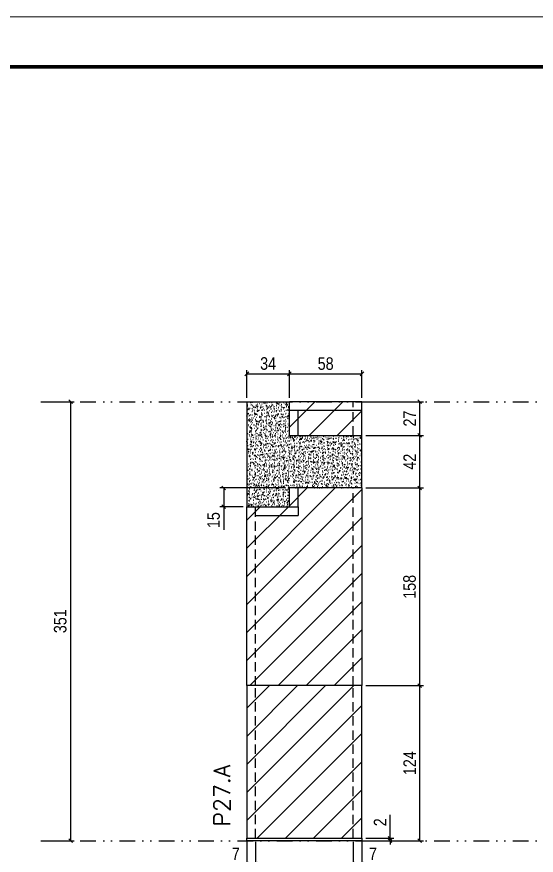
# Model space of a CAD drawing. Extents: x 28748 to 35002, y 14885 to 43501.
# Drawn here: x 29164 to 29579, y 39385 to 40055 of the extents above; entities that cross this region are included whole.
import ezdxf

# ---------------------------------------------------------------- set-up
doc = ezdxf.new("R2010")
doc.units = 0
for name, pattern in [('DASHED', [0.75, 0.5, -0.25]), ('DIVIDE2', [0.625, 0.25, -0.125, 0, -0.125, 0, -0.125]), ('HIDDEN', [0.375, 0.25, -0.125])]:
    doc.linetypes.add(name, pattern=pattern)
for name, color, linetype in [('COTA', 241, 'Continuous'), ('Nível', 160, 'Continuous'), ('Painéis', 200, 'Continuous'), ('SARR_2.2x7', 40, 'Continuous'), ('Sarrafo de Pressão', 42, 'HIDDEN')]:
    doc.layers.add(name, color=color, linetype=linetype)
for name, color, linetype, lineweight in [('Folhas', 255, 'Continuous', 9), ('Hachura', 251, 'Continuous', 9), ('SARRAFO DE PRESSAO', 251, 'DASHED', 9), ('Texto Seção', 7, 'Continuous', 15)]:
    doc.layers.add(name, color=color, linetype=linetype, lineweight=lineweight)
doc.styles.add('COTA TECNICA', font='techl___.ttf', dxfattribs={"height": 10})
doc.styles.add('COTA TECNICA-50', font='techl___.ttf', dxfattribs={"height": 10})
doc.styles.add('REGUA-120', font='ROMANS.shx', dxfattribs={"height": 15})
doc.dimstyles.new('COTA PAINEL-50', dxfattribs={"dimtxt": 10, "dimasz": 3, "dimexe": 3, "dimexo": 3, "dimgap": 3, "dimtad": 1, "dimdec": 1, "dimzin": 12, "dimdsep": 46, "dimtxsty": 'COTA TECNICA-50', "dimblk1": 'OBLIQUE', "dimblk2": 'OBLIQUE', "dimsah": 1, "dimcen": 0.9, "dimclrd": 4, "dimclre": 4, "dimclrt": 240, "dimadec": 1, "dimazin": 3, "dimtfac": 1, "dimtdec": 1, "dimtmove": 0, "dimatfit": 3, "dimfxl": 1, "dimtolj": 1, "dimtzin": 12, "dimarcsym": 0})
doc.dimstyles.new('PAINEL', dxfattribs={"dimtxt": 10, "dimasz": 3, "dimexe": 3, "dimexo": 3, "dimgap": 3, "dimtad": 1, "dimdec": 1, "dimzin": 12, "dimdsep": 46, "dimtxsty": 'COTA TECNICA', "dimblk1": 'OBLIQUE', "dimblk2": 'OBLIQUE', "dimsah": 1, "dimcen": 0.9, "dimclrd": 4, "dimclre": 4, "dimclrt": 240, "dimadec": 1, "dimazin": 3, "dimtfac": 1, "dimtdec": 1, "dimtmove": 0, "dimatfit": 3, "dimfxl": 1, "dimtolj": 1, "dimtzin": 12, "dimarcsym": 0})

# ---------------------------------------------------------------- blocks, each defined once
blk = doc.blocks.new('9999999999')
at = {"layer": 'Folhas'}
blk.add_lwpolyline([(98138.98, 34190.21), (99623.98, 34190.21), (99623.98, 35240.21), (98138.98, 35240.21)], close=True, dxfattribs=at)
at = {"layer": 'Folhas', "color": 30, "const_width": 3}
blk.add_lwpolyline([(98213.98, 34230.21), (99583.98, 34230.21), (99583.98, 35200.21), (98213.98, 35200.21)], close=True, dxfattribs=at)
blk = doc.blocks.new('_Oblique')
at = {"color": 0, "linetype": 'ByBlock', "lineweight": -2}
blk.add_line((-0.5, -0.5), (0.5, 0.5), dxfattribs=at)
blk = doc.blocks.new('*D1474')
at = {"layer": 'COTA', "color": 4, "linetype": 'ByBlock', "lineweight": -2, "transparency": 16777216}
for p, q in [((29186, 39747.3), (29209.72, 39747.3)), ((29206.72, 39747.3), (29206.72, 39396.3)), ((29186, 39396.3), (29209.72, 39396.3))]:
    blk.add_line(p, q, dxfattribs=at)
at = {"layer": 'Defpoints', "color": 0, "linetype": 'ByBlock', "transparency": 16777216}
for p in [(29183, 39747.3), (29183, 39396.3), (29206.72, 39396.3)]:
    blk.add_point(p, dxfattribs=at)
at = {"layer": 'COTA', "color": 4, "linetype": 'ByBlock', "lineweight": -2, "transparency": 16777216, "xscale": 3, "yscale": 3, "zscale": 3}
for p, rotation in [((29206.72, 39747.3), 90), ((29206.72, 39396.3), 270)]:
    blk.add_blockref('_Oblique', p, dxfattribs=dict(at, rotation=rotation))
at = {"layer": 'COTA', "color": 240, "linetype": 'ByBlock', "transparency": 16777216, "insert": (29198.5, 39571.8), "char_height": 10, "attachment_point": 5, "rotation": 90, "style": 'COTA TECNICA'}
blk.add_mtext('\\A1;351', dxfattribs=at)
blk = doc.blocks.new('*D167')
at = {"layer": 'COTA', "color": 4, "lineweight": -2, "transparency": 16777216}
for p, q in [((29347.7, 39395.3), (29347.7, 39341.13)), ((29439.7, 39395.3), (29439.7, 39341.13)), ((29347.7, 39344.13), (29439.7, 39344.13))]:
    blk.add_line(p, q, dxfattribs=at)
at = {"layer": 'Defpoints', "color": 0, "transparency": 16777216}
for p in [(29347.7, 39398.3), (29439.7, 39398.3), (29439.7, 39344.13)]:
    blk.add_point(p, dxfattribs=at)
at = {"layer": 'COTA', "color": 4, "lineweight": -2, "transparency": 16777216, "xscale": 3, "yscale": 3, "zscale": 3, "rotation": 180}
blk.add_blockref('_Oblique', (29347.7, 39344.13), dxfattribs=at)
at = {"layer": 'COTA', "color": 4, "lineweight": -2, "transparency": 16777216, "xscale": 3, "yscale": 3, "zscale": 3}
blk.add_blockref('_Oblique', (29439.7, 39344.13), dxfattribs=at)
at = {"layer": 'COTA', "color": 240, "transparency": 16777216, "insert": (29393.7, 39352.21), "char_height": 10, "attachment_point": 5, "style": 'COTA TECNICA'}
blk.add_mtext('\\A1;92', dxfattribs=at)
blk = doc.blocks.new('*D168')
at = {"layer": 'COTA', "color": 4, "lineweight": -2, "transparency": 16777216}
for p, q in [((29442.7, 39720.3), (29488.94, 39720.3)), ((29485.94, 39678.3), (29485.94, 39720.3)), ((29442.7, 39678.3), (29488.94, 39678.3))]:
    blk.add_line(p, q, dxfattribs=at)
at = {"layer": 'Defpoints', "color": 0, "transparency": 16777216}
for p in [(29439.7, 39720.3), (29485.94, 39720.3), (29439.7, 39678.3)]:
    blk.add_point(p, dxfattribs=at)
at = {"layer": 'COTA', "color": 4, "lineweight": -2, "transparency": 16777216, "xscale": 3, "yscale": 3, "zscale": 3}
for p, rotation in [((29485.94, 39720.3), 90), ((29485.94, 39678.3), 270)]:
    blk.add_blockref('_Oblique', p, dxfattribs=dict(at, rotation=rotation))
at = {"layer": 'COTA', "color": 240, "transparency": 16777216, "insert": (29477.87, 39699.3), "char_height": 10, "attachment_point": 5, "rotation": 90, "style": 'COTA TECNICA'}
blk.add_mtext('\\A1;42', dxfattribs=at)
blk = doc.blocks.new('*D169')
at = {"layer": 'COTA', "color": 4, "lineweight": -2, "transparency": 16777216}
for p, q in [((29442.7, 39520.3), (29488.94, 39520.3)), ((29485.94, 39396.3), (29485.94, 39520.3)), ((29442.7, 39396.3), (29488.94, 39396.3))]:
    blk.add_line(p, q, dxfattribs=at)
at = {"layer": 'Defpoints', "color": 0, "transparency": 16777216}
for p in [(29439.7, 39520.3), (29485.94, 39520.3), (29439.7, 39396.3)]:
    blk.add_point(p, dxfattribs=at)
at = {"layer": 'COTA', "color": 4, "lineweight": -2, "transparency": 16777216, "xscale": 3, "yscale": 3, "zscale": 3}
for p, rotation in [((29485.94, 39520.3), 90), ((29485.94, 39396.3), 270)]:
    blk.add_blockref('_Oblique', p, dxfattribs=dict(at, rotation=rotation))
at = {"layer": 'COTA', "color": 240, "transparency": 16777216, "insert": (29477.87, 39458.3), "char_height": 10, "attachment_point": 5, "rotation": 90, "style": 'COTA TECNICA-50'}
blk.add_mtext('\\A1;124', dxfattribs=at)
blk = doc.blocks.new('*D170')
at = {"layer": 'COTA', "color": 4, "lineweight": -2, "transparency": 16777216}
for p, q in [((29462.23, 39398.3), (29462.23, 39417.1)), ((29442.7, 39398.3), (29465.23, 39398.3)), ((29442.7, 39396.3), (29465.23, 39396.3)), ((29462.23, 39396.3), (29462.23, 39398.3)), ((29462.23, 39396.3), (29462.23, 39393.3))]:
    blk.add_line(p, q, dxfattribs=at)
at = {"layer": 'Defpoints', "color": 0, "transparency": 16777216}
for p in [(29439.7, 39398.3), (29439.7, 39396.3), (29462.23, 39396.3)]:
    blk.add_point(p, dxfattribs=at)
at = {"layer": 'COTA', "color": 4, "lineweight": -2, "transparency": 16777216, "xscale": 3, "yscale": 3, "zscale": 3}
for p, rotation in [((29462.23, 39398.3), 270), ((29462.23, 39396.3), 90)]:
    blk.add_blockref('_Oblique', p, dxfattribs=dict(at, rotation=rotation))
at = {"layer": 'COTA', "color": 240, "transparency": 16777216, "insert": (29454.23, 39411.05), "char_height": 10, "attachment_point": 5, "rotation": 90, "style": 'COTA TECNICA-50'}
blk.add_mtext('\\A1;2', dxfattribs=at)
blk = doc.blocks.new('*D171')
at = {"layer": 'COTA', "color": 4, "lineweight": -2, "transparency": 16777216}
for p, q in [((29354.7, 39395.3), (29354.7, 39374.79)), ((29347.7, 39393.3), (29347.7, 39374.79)), ((29347.7, 39377.79), (29332.97, 39377.79)), ((29354.7, 39377.79), (29347.7, 39377.79))]:
    blk.add_line(p, q, dxfattribs=at)
at = {"layer": 'Defpoints', "color": 0, "transparency": 16777216}
for p in [(29347.7, 39396.3), (29354.7, 39398.3), (29347.7, 39377.79)]:
    blk.add_point(p, dxfattribs=at)
at = {"layer": 'COTA', "color": 4, "lineweight": -2, "transparency": 16777216, "xscale": 3, "yscale": 3, "zscale": 3, "rotation": 180}
blk.add_blockref('_Oblique', (29347.7, 39377.79), dxfattribs=at)
at = {"layer": 'COTA', "color": 4, "lineweight": -2, "transparency": 16777216, "xscale": 3, "yscale": 3, "zscale": 3}
blk.add_blockref('_Oblique', (29354.7, 39377.79), dxfattribs=at)
at = {"layer": 'COTA', "color": 240, "transparency": 16777216, "insert": (29338.84, 39385.87), "char_height": 10, "attachment_point": 5, "style": 'COTA TECNICA-50'}
blk.add_mtext('\\A1;7', dxfattribs=at)
blk = doc.blocks.new('*D172')
at = {"layer": 'COTA', "color": 4, "lineweight": -2, "transparency": 16777216}
for p, q in [((29432.7, 39395.3), (29432.7, 39374.79)), ((29439.7, 39393.3), (29439.7, 39374.79)), ((29432.7, 39377.79), (29439.7, 39377.79)), ((29439.7, 39377.79), (29454.43, 39377.79))]:
    blk.add_line(p, q, dxfattribs=at)
at = {"layer": 'Defpoints', "color": 0, "transparency": 16777216}
for p in [(29432.7, 39398.3), (29439.7, 39396.3), (29439.7, 39377.79)]:
    blk.add_point(p, dxfattribs=at)
at = {"layer": 'COTA', "color": 4, "lineweight": -2, "transparency": 16777216, "xscale": 3, "yscale": 3, "zscale": 3, "rotation": 180}
blk.add_blockref('_Oblique', (29432.7, 39377.79), dxfattribs=at)
at = {"layer": 'COTA', "color": 4, "lineweight": -2, "transparency": 16777216, "xscale": 3, "yscale": 3, "zscale": 3}
blk.add_blockref('_Oblique', (29439.7, 39377.79), dxfattribs=at)
at = {"layer": 'COTA', "color": 240, "transparency": 16777216, "insert": (29448.57, 39385.87), "char_height": 10, "attachment_point": 5, "style": 'COTA TECNICA-50'}
blk.add_mtext('\\A1;7', dxfattribs=at)
blk = doc.blocks.new('*D372')
at = {"layer": 'COTA', "color": 4, "linetype": 'ByBlock', "lineweight": -2, "transparency": 16777216}
for p, q in [((29442.7, 39678.3), (29488.94, 39678.3)), ((29485.94, 39520.3), (29485.94, 39678.3)), ((29442.7, 39520.3), (29488.94, 39520.3))]:
    blk.add_line(p, q, dxfattribs=at)
at = {"layer": 'Defpoints', "color": 0, "linetype": 'ByBlock', "transparency": 16777216}
for p in [(29439.7, 39678.3), (29485.94, 39678.3), (29439.7, 39520.3)]:
    blk.add_point(p, dxfattribs=at)
at = {"layer": 'COTA', "color": 4, "linetype": 'ByBlock', "lineweight": -2, "transparency": 16777216, "xscale": 3, "yscale": 3, "zscale": 3}
for p, rotation in [((29485.94, 39678.3), 90), ((29485.94, 39520.3), 270)]:
    blk.add_blockref('_Oblique', p, dxfattribs=dict(at, rotation=rotation))
at = {"layer": 'COTA', "color": 240, "linetype": 'ByBlock', "transparency": 16777216, "insert": (29477.81, 39599.3), "char_height": 10, "attachment_point": 5, "rotation": 90, "style": 'COTA TECNICA'}
blk.add_mtext('\\A1;158', dxfattribs=at)
blk = doc.blocks.new('*D2228')
at = {"layer": 'COTA', "color": 4, "lineweight": -2, "transparency": 16777216}
for p, q in [((29442.7, 39747.3), (29488.94, 39747.3)), ((29485.94, 39720.3), (29485.94, 39747.3)), ((29442.7, 39720.3), (29488.94, 39720.3))]:
    blk.add_line(p, q, dxfattribs=at)
at = {"layer": 'Defpoints', "color": 0, "transparency": 16777216}
for p in [(29439.7, 39747.3), (29485.94, 39747.3), (29439.7, 39720.3)]:
    blk.add_point(p, dxfattribs=at)
at = {"layer": 'COTA', "color": 4, "lineweight": -2, "transparency": 16777216, "xscale": 3, "yscale": 3, "zscale": 3}
for p, rotation in [((29485.94, 39747.3), 90), ((29485.94, 39720.3), 270)]:
    blk.add_blockref('_Oblique', p, dxfattribs=dict(at, rotation=rotation))
at = {"layer": 'COTA', "color": 240, "transparency": 16777216, "insert": (29477.87, 39733.8), "char_height": 10, "attachment_point": 5, "rotation": 90, "style": 'COTA TECNICA'}
blk.add_mtext('\\A1;27', dxfattribs=at)
blk = doc.blocks.new('*D2229')
at = {"layer": 'COTA', "color": 4, "lineweight": -2, "transparency": 16777216}
for p, q in [((29381.7, 39750.3), (29381.7, 39772.55)), ((29381.7, 39769.55), (29439.7, 39769.55)), ((29439.7, 39750.3), (29439.7, 39772.55))]:
    blk.add_line(p, q, dxfattribs=at)
at = {"layer": 'Defpoints', "color": 0, "transparency": 16777216}
for p in [(29439.7, 39769.55), (29381.7, 39747.3), (29439.7, 39747.3)]:
    blk.add_point(p, dxfattribs=at)
at = {"layer": 'COTA', "color": 4, "lineweight": -2, "transparency": 16777216, "xscale": 3, "yscale": 3, "zscale": 3, "rotation": 180}
blk.add_blockref('_Oblique', (29381.7, 39769.55), dxfattribs=at)
at = {"layer": 'COTA', "color": 4, "lineweight": -2, "transparency": 16777216, "xscale": 3, "yscale": 3, "zscale": 3}
blk.add_blockref('_Oblique', (29439.7, 39769.55), dxfattribs=at)
at = {"layer": 'COTA', "color": 240, "transparency": 16777216, "insert": (29410.7, 39777.68), "char_height": 10, "attachment_point": 5, "style": 'COTA TECNICA'}
blk.add_mtext('\\A1;58', dxfattribs=at)
blk = doc.blocks.new('*D2230')
at = {"layer": 'COTA', "color": 4, "lineweight": -2, "transparency": 16777216}
for p, q in [((29347.7, 39750.3), (29347.7, 39772.55)), ((29347.7, 39769.55), (29381.7, 39769.55)), ((29381.7, 39750.3), (29381.7, 39772.55))]:
    blk.add_line(p, q, dxfattribs=at)
at = {"layer": 'Defpoints', "color": 0, "transparency": 16777216}
for p in [(29381.7, 39769.55), (29347.7, 39747.3), (29381.7, 39747.3)]:
    blk.add_point(p, dxfattribs=at)
at = {"layer": 'COTA', "color": 4, "lineweight": -2, "transparency": 16777216, "xscale": 3, "yscale": 3, "zscale": 3, "rotation": 180}
blk.add_blockref('_Oblique', (29347.7, 39769.55), dxfattribs=at)
at = {"layer": 'COTA', "color": 4, "lineweight": -2, "transparency": 16777216, "xscale": 3, "yscale": 3, "zscale": 3}
blk.add_blockref('_Oblique', (29381.7, 39769.55), dxfattribs=at)
at = {"layer": 'COTA', "color": 240, "transparency": 16777216, "insert": (29364.7, 39777.77), "char_height": 10, "attachment_point": 5, "style": 'COTA TECNICA'}
blk.add_mtext('\\A1;34', dxfattribs=at)
blk = doc.blocks.new('*D2231')
at = {"layer": 'COTA', "color": 4, "lineweight": -2, "transparency": 16777216}
for p, q in [((29378.7, 39678.3), (29326.19, 39678.3)), ((29329.19, 39678.3), (29329.19, 39663.3)), ((29344.7, 39663.3), (29326.19, 39663.3)), ((29329.19, 39663.3), (29329.19, 39644.93))]:
    blk.add_line(p, q, dxfattribs=at)
at = {"layer": 'Defpoints', "color": 0, "transparency": 16777216}
for p in [(29381.7, 39678.3), (29329.19, 39663.3), (29347.7, 39663.3)]:
    blk.add_point(p, dxfattribs=at)
at = {"layer": 'COTA', "color": 4, "lineweight": -2, "transparency": 16777216, "xscale": 3, "yscale": 3, "zscale": 3}
for p, rotation in [((29329.19, 39678.3), 90), ((29329.19, 39663.3), 270)]:
    blk.add_blockref('_Oblique', p, dxfattribs=dict(at, rotation=rotation))
at = {"layer": 'COTA', "color": 240, "transparency": 16777216, "insert": (29321.08, 39652.62), "char_height": 10, "attachment_point": 5, "rotation": 90, "style": 'COTA TECNICA'}
blk.add_mtext('\\A1;15', dxfattribs=at)

msp = doc.modelspace()

# ---------------------------------------------------------------- hatches: boundary and pattern name
at = {"layer": 'COTA', "linetype": 'ByBlock'}
h = msp.add_hatch(dxfattribs=at)
h.set_pattern_fill('AR-CONC', color=256, scale=0.03)
h.paths.add_polyline_path([(29439.7, 39720.3), (29381.7, 39720.3), (29381.7, 39747.3), (29347.7, 39747.3), (29347.7, 39663.3), (29381.7, 39663.3), (29381.7, 39678.3), (29439.7, 39678.3)])
at = {"layer": 'Hachura'}
h = msp.add_hatch(dxfattribs=at)
h.set_pattern_fill('ANSI31', color=256, scale=5)
h.set_pattern_definition([(45, (0, -27), (-11.22532, 11.22532), [])])
h.paths.add_polyline_path([(29381.7, 39747.3), (29381.7, 39720.3), (29439.7, 39720.3), (29439.7, 39747.3)])
h = msp.add_hatch(dxfattribs=at)
h.set_pattern_fill('ANSI31', color=256, scale=5)
h.paths.add_polyline_path([(29439.7, 39678.3), (29381.7, 39678.3), (29381.7, 39663.3), (29347.7, 39663.3), (29347.7, 39520.3), (29439.7, 39520.3)])
at = {"layer": 'Hachura', "linetype": 'ByBlock'}
h = msp.add_hatch(dxfattribs=at)
h.set_pattern_fill('ANSI31', color=256, scale=5)
h.set_pattern_definition([(45, (-100272.658, 8260.539), (-11.2253202, 11.2253202), [])])
h.paths.add_polyline_path([(29439.7, 39520.3), (29347.7, 39520.3), (29347.7, 39398.3), (29439.7, 39398.3)])

# ---------------------------------------------------------------- linework, layer by layer
at = {"layer": 'COTA', "linetype": 'ByBlock'}
for p, q in [((29347.7, 39747.3), (29347.7, 39663.3)), ((29347.7, 39747.3), (29381.7, 39747.3)), ((29439.7, 39678.3), (29439.7, 39720.3))]:
    msp.add_line(p, q, dxfattribs=at)
at = {"layer": 'Nível', "color": 4, "linetype": 'DIVIDE2', "ltscale": 50}
for p, q in [((29183, 39747.3), (30193.34, 39747.3)), ((29183, 39396.3), (30193.34, 39396.3))]:
    msp.add_line(p, q, dxfattribs=at)
at = {"layer": 'Painéis'}
for p, q in [((29381.7, 39720.3), (29381.7, 39747.3)), ((29439.7, 39747.3), (29381.7, 39747.3)), ((29439.7, 39720.3), (29439.7, 39747.3)), ((29381.7, 39720.3), (29439.7, 39720.3)), ((29439.7, 39678.3), (29381.7, 39678.3)), ((29381.7, 39663.3), (29381.7, 39678.3)), ((29439.7, 39678.3), (29439.7, 39520.3)), ((29347.7, 39520.3), (29347.7, 39663.3)), ((29347.7, 39663.3), (29381.7, 39663.3)), ((29439.7, 39520.3), (29347.7, 39520.3))]:
    msp.add_line(p, q, dxfattribs=at)
for points in [[(29347.7, 39398.3), (29439.7, 39398.3), (29439.7, 39520.3), (29347.7, 39520.3)], [(29347.7, 39398.3), (29439.7, 39398.3), (29439.7, 39396.3), (29347.7, 39396.3)]]:
    msp.add_lwpolyline(points, close=True, dxfattribs=at)
at = {"layer": 'SARR_2.2x7'}
for p, q in [((29439.7, 39740.3), (29381.7, 39740.3)), ((29388.7, 39720.3), (29388.7, 39740.3)), ((29388.7, 39663.3), (29388.7, 39678.3)), ((29381.7, 39663.3), (29388.7, 39663.3)), ((29388.7, 39663.3), (29388.7, 39656.3)), ((29354.7, 39656.3), (29388.7, 39656.3))]:
    msp.add_line(p, q, dxfattribs=at)
at = {"layer": 'Sarrafo de Pressão', "ltscale": 30}
for p, q in [((29432.7, 39720.3), (29432.7, 39747.3)), ((29432.7, 39520.3), (29432.7, 39678.3)), ((29354.7, 39520.3), (29354.7, 39663.3)), ((29354.7, 39398.3), (29354.7, 39520.3)), ((29432.7, 39398.3), (29432.7, 39520.3))]:
    msp.add_line(p, q, dxfattribs=at)

# ---------------------------------------------------------------- block references
at = {"layer": 'SARRAFO DE PRESSAO', "color": 6, "linetype": 'ByBlock'}
msp.add_blockref('9999999999', (-69390.64, 4814.81), dxfattribs=at)

# ---------------------------------------------------------------- texts
at = {"layer": 'Texto Seção', "insert": (29334.23, 39407.55), "char_height": 13, "width": 285.3299, "attachment_point": 7, "rotation": 90, "style": 'REGUA-120'}
msp.add_mtext('P27.A', dxfattribs=at)

# ---------------------------------------------------------------- dimensions: what is measured, and where the dimension line sits
at = {"layer": 'COTA'}
for base, p1, p2, dimstyle, picture, middle in [((29381.7, 39769.55), (29347.7, 39747.3), (29381.7, 39747.3), 'PAINEL', '*D2230', (29364.7, 39777.77)), ((29439.7, 39769.55), (29381.7, 39747.3), (29439.7, 39747.3), 'PAINEL', '*D2229', (29410.7, 39777.68)), ((29439.7, 39377.79), (29432.7, 39398.3), (29439.7, 39396.3), 'COTA PAINEL-50', '*D172', (29448.57, 39385.87))]:
    dim = msp.add_linear_dim(base=base, p1=p1, p2=p2, dimstyle=dimstyle, dxfattribs=at)
    dim.commit()
    dim.dimension.update_dxf_attribs({"geometry": picture, "text_midpoint": middle})
at = {"layer": 'COTA', "linetype": 'ByBlock'}
dim = msp.add_linear_dim(base=(29206.72, 39396.3), p1=(29183, 39747.3), p2=(29183, 39396.3), angle=90, dimstyle='PAINEL', dxfattribs=at)
dim.commit()
dim.dimension.update_dxf_attribs({"geometry": '*D1474', "text_midpoint": (29206.72, 39571.8), "dimtype": 160})
at = {"layer": 'COTA'}
for base, p1, p2, angle, dimstyle, picture, middle in [((29485.94, 39747.3), (29439.7, 39720.3), (29439.7, 39747.3), 90, 'PAINEL', '*D2228', (29477.87, 39733.8)), ((29329.19, 39663.3), (29381.7, 39678.3), (29347.7, 39663.3), 90, 'PAINEL', '*D2231', (29321.08, 39652.62)), ((29485.94, 39520.3), (29439.7, 39396.3), (29439.7, 39520.3), 90, 'COTA PAINEL-50', '*D169', (29477.87, 39458.3)), ((29347.7, 39377.79), (29354.7, 39398.3), (29347.7, 39396.3), 180, 'COTA PAINEL-50', '*D171', (29338.84, 39385.87))]:
    dim = msp.add_linear_dim(base=base, p1=p1, p2=p2, angle=angle, dimstyle=dimstyle, dxfattribs=at)
    dim.commit()
    dim.dimension.update_dxf_attribs({"geometry": picture, "text_midpoint": middle})
dim = msp.add_linear_dim(base=(29485.94, 39720.3), p1=(29439.7, 39678.3), p2=(29439.7, 39720.3), angle=90, dimstyle='PAINEL', override={"dimarcsym": 2}, dxfattribs=at)
dim.commit()
dim.dimension.update_dxf_attribs({"geometry": '*D168', "text_midpoint": (29477.87, 39699.3)})
at = {"layer": 'COTA', "linetype": 'ByBlock'}
dim = msp.add_linear_dim(base=(29485.94, 39678.3), p1=(29439.7, 39520.3), p2=(29439.7, 39678.3), angle=90, dimstyle='PAINEL', dxfattribs=at)
dim.commit()
dim.dimension.update_dxf_attribs({"geometry": '*D372', "text_midpoint": (29477.81, 39599.3)})
at = {"layer": 'COTA'}
dim = msp.add_linear_dim(base=(29462.23, 39396.3), p1=(29439.7, 39398.3), p2=(29439.7, 39396.3), angle=90, dimstyle='COTA PAINEL-50', dxfattribs=at)
dim.commit()
dim.dimension.update_dxf_attribs({"geometry": '*D170', "text_midpoint": (29462.23, 39411.05), "dimtype": 160})
dim = msp.add_linear_dim(base=(29439.7, 39344.13), p1=(29347.7, 39398.3), p2=(29439.7, 39398.3), dimstyle='PAINEL', override={"dimarcsym": 2}, dxfattribs=at)
dim.commit()
dim.dimension.update_dxf_attribs({"geometry": '*D167', "text_midpoint": (29393.7, 39352.21)})

doc.saveas('drawing.dxf')
